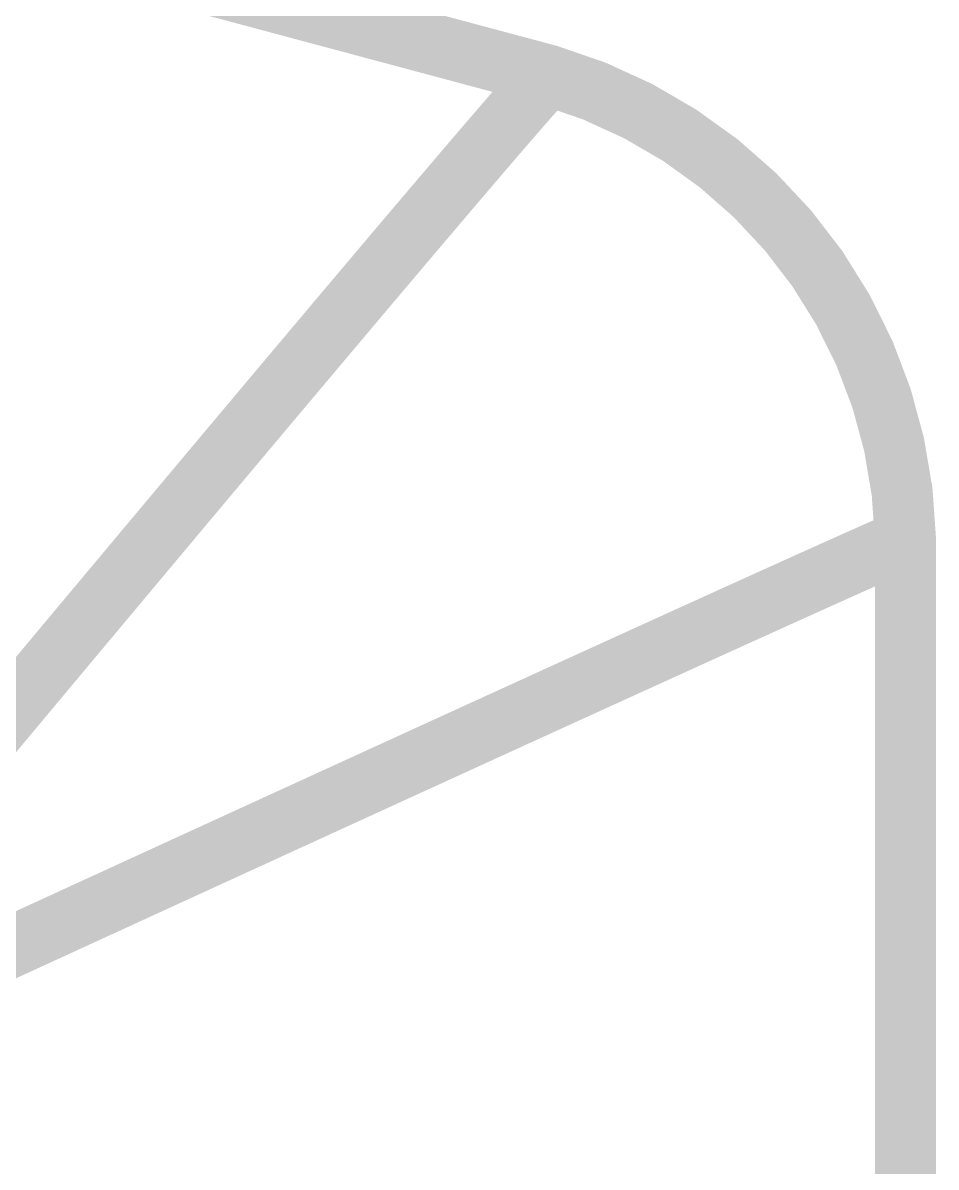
# Model space of a CAD drawing. Header units: inches. Extents: x 0 to 35.2, y -0.7 to 15.9.
# Drawn here: x 27.99156 to 27.99903, y 3.43342 to 3.44278 of the extents above; entities that cross this region are included whole.
import ezdxf

# ---------------------------------------------------------------- set-up
doc = ezdxf.new("R2010")
doc.units = ezdxf.units.IN
doc.header["$MEASUREMENT"] = 0
doc.layers.add('Dimensions', color=6, linetype='Continuous')

msp = doc.modelspace()

# ---------------------------------------------------------------- linework, layer by layer
at = {"layer": 'Dimensions'}
for points in [[(27.8324031, 3.4861526, 0.0005, 0.0005, 0), (27.9958583, 3.4423549, 0.0005, 0.0005, 0)], [(27.9958208, 3.4423196, 0.0005, 0.0005, 0), (27.9958313, 3.4423306, 0.0005, 0.0005, 0)], [(27.9958313, 3.4423306, 0.0005, 0.0005, 0), (27.9958402, 3.4423396, 0.0005, 0.0005, 0)], [(27.9958402, 3.4423396, 0.0005, 0.0005, 0), (27.9958473, 3.4423465, 0.0005, 0.0005, 0)], [(27.9958473, 3.4423465, 0.0005, 0.0005, 0), (27.9958526, 3.4423514, 0.0005, 0.0005, 0)], [(27.9958526, 3.4423514, 0.0005, 0.0005, 0), (27.9958563, 3.4423542, 0.0005, 0.0005, 0)], [(27.9958563, 3.4423542, 0.0005, 0.0005, 0), (27.9958583, 3.4423549, 0.0005, 0.0005, 0)], [(27.9958582, 3.442355, 0.0005, 0.0005, -0.327253), (27.9987762, 3.4385521, 0.0005, 0.0005, 0)], [(27.9958584, 3.4423549, 0.0005, 0.0005, -0.327249), (27.9987764, 3.4385521, 0.0005, 0.0005, 0)], [(27.9957221, 3.4422104, 0.0005, 0.0005, 0), (27.9957428, 3.4422337, 0.0005, 0.0005, 0)], [(27.9957428, 3.4422337, 0.0005, 0.0005, 0), (27.9957618, 3.4422549, 0.0005, 0.0005, 0)], [(27.9957618, 3.4422549, 0.0005, 0.0005, 0), (27.9957791, 3.4422742, 0.0005, 0.0005, 0)], [(27.9957791, 3.4422742, 0.0005, 0.0005, 0), (27.9957947, 3.4422914, 0.0005, 0.0005, 0)], [(27.9957947, 3.4422914, 0.0005, 0.0005, 0), (27.9958086, 3.4423065, 0.0005, 0.0005, 0)], [(27.9958086, 3.4423065, 0.0005, 0.0005, 0), (27.9958208, 3.4423196, 0.0005, 0.0005, 0)], [(27.99565, 3.4421284, 0.0005, 0.0005, 0), (27.9956757, 3.4421577, 0.0005, 0.0005, 0)], [(27.9956757, 3.4421577, 0.0005, 0.0005, 0), (27.9956997, 3.4421851, 0.0005, 0.0005, 0)], [(27.9956997, 3.4421851, 0.0005, 0.0005, 0), (27.9957221, 3.4422104, 0.0005, 0.0005, 0)], [(27.9955629, 3.4420283, 0.0005, 0.0005, 0), (27.9955936, 3.4420636, 0.0005, 0.0005, 0)], [(27.9955936, 3.4420636, 0.0005, 0.0005, 0), (27.9956226, 3.442097, 0.0005, 0.0005, 0)], [(27.9956226, 3.442097, 0.0005, 0.0005, 0), (27.99565, 3.4421284, 0.0005, 0.0005, 0)], [(27.9954611, 3.4419104, 0.0005, 0.0005, 0), (27.9954967, 3.4419517, 0.0005, 0.0005, 0)], [(27.9954967, 3.4419517, 0.0005, 0.0005, 0), (27.9955306, 3.441991, 0.0005, 0.0005, 0)], [(27.9955306, 3.441991, 0.0005, 0.0005, 0), (27.9955629, 3.4420283, 0.0005, 0.0005, 0)], [(27.9953851, 3.441822, 0.0005, 0.0005, 0), (27.9954239, 3.4418672, 0.0005, 0.0005, 0)], [(27.9954239, 3.4418672, 0.0005, 0.0005, 0), (27.9954611, 3.4419104, 0.0005, 0.0005, 0)], [(27.9953028, 3.4417259, 0.0005, 0.0005, 0), (27.9953447, 3.4417749, 0.0005, 0.0005, 0)], [(27.9953447, 3.4417749, 0.0005, 0.0005, 0), (27.9953851, 3.441822, 0.0005, 0.0005, 0)], [(27.9952141, 3.4416222, 0.0005, 0.0005, 0), (27.9952592, 3.441675, 0.0005, 0.0005, 0)], [(27.9952592, 3.441675, 0.0005, 0.0005, 0), (27.9953028, 3.4417259, 0.0005, 0.0005, 0)], [(27.9951674, 3.4415675, 0.0005, 0.0005, 0), (27.9952141, 3.4416222, 0.0005, 0.0005, 0)], [(27.9950695, 3.4414525, 0.0005, 0.0005, 0), (27.9951192, 3.4415109, 0.0005, 0.0005, 0)], [(27.9951192, 3.4415109, 0.0005, 0.0005, 0), (27.9951674, 3.4415675, 0.0005, 0.0005, 0)], [(27.9949655, 3.4413302, 0.0005, 0.0005, 0), (27.9950182, 3.4413923, 0.0005, 0.0005, 0)], [(27.9950182, 3.4413923, 0.0005, 0.0005, 0), (27.9950695, 3.4414525, 0.0005, 0.0005, 0)], [(27.9949112, 3.4412663, 0.0005, 0.0005, 0), (27.9949655, 3.4413302, 0.0005, 0.0005, 0)], [(27.9947983, 3.4411332, 0.0005, 0.0005, 0), (27.9948555, 3.4412006, 0.0005, 0.0005, 0)], [(27.9948555, 3.4412006, 0.0005, 0.0005, 0), (27.9949112, 3.4412663, 0.0005, 0.0005, 0)], [(27.9947396, 3.4410639, 0.0005, 0.0005, 0), (27.9947983, 3.4411332, 0.0005, 0.0005, 0)], [(27.9946795, 3.440993, 0.0005, 0.0005, 0), (27.9947396, 3.4410639, 0.0005, 0.0005, 0)], [(27.9945551, 3.4408459, 0.0005, 0.0005, 0), (27.994618, 3.4409203, 0.0005, 0.0005, 0)], [(27.994618, 3.4409203, 0.0005, 0.0005, 0), (27.9946795, 3.440993, 0.0005, 0.0005, 0)], [(27.9944908, 3.4407698, 0.0005, 0.0005, 0), (27.9945551, 3.4408459, 0.0005, 0.0005, 0)], [(27.9944251, 3.4406921, 0.0005, 0.0005, 0), (27.9944908, 3.4407698, 0.0005, 0.0005, 0)], [(27.9943581, 3.4406127, 0.0005, 0.0005, 0), (27.9944251, 3.4406921, 0.0005, 0.0005, 0)], [(27.9942897, 3.4405317, 0.0005, 0.0005, 0), (27.9943581, 3.4406127, 0.0005, 0.0005, 0)], [(27.994149, 3.4403648, 0.0005, 0.0005, 0), (27.99422, 3.440449, 0.0005, 0.0005, 0)], [(27.99422, 3.440449, 0.0005, 0.0005, 0), (27.9942897, 3.4405317, 0.0005, 0.0005, 0)], [(27.9940767, 3.440279, 0.0005, 0.0005, 0), (27.994149, 3.4403648, 0.0005, 0.0005, 0)], [(27.9940031, 3.4401916, 0.0005, 0.0005, 0), (27.9940767, 3.440279, 0.0005, 0.0005, 0)], [(27.9939283, 3.4401027, 0.0005, 0.0005, 0), (27.9940031, 3.4401916, 0.0005, 0.0005, 0)], [(27.9938522, 3.4400124, 0.0005, 0.0005, 0), (27.9939283, 3.4401027, 0.0005, 0.0005, 0)], [(27.9937749, 3.4399205, 0.0005, 0.0005, 0), (27.9938522, 3.4400124, 0.0005, 0.0005, 0)], [(27.9936964, 3.4398272, 0.0005, 0.0005, 0), (27.9937749, 3.4399205, 0.0005, 0.0005, 0)], [(27.9936168, 3.4397324, 0.0005, 0.0005, 0), (27.9936964, 3.4398272, 0.0005, 0.0005, 0)], [(27.9935359, 3.4396362, 0.0005, 0.0005, 0), (27.9936168, 3.4397324, 0.0005, 0.0005, 0)], [(27.993454, 3.4395387, 0.0005, 0.0005, 0), (27.9935359, 3.4396362, 0.0005, 0.0005, 0)], [(27.9933709, 3.4394397, 0.0005, 0.0005, 0), (27.993454, 3.4395387, 0.0005, 0.0005, 0)], [(27.9932867, 3.4393395, 0.0005, 0.0005, 0), (27.9933709, 3.4394397, 0.0005, 0.0005, 0)], [(27.9932015, 3.4392379, 0.0005, 0.0005, 0), (27.9932867, 3.4393395, 0.0005, 0.0005, 0)], [(27.9931152, 3.439135, 0.0005, 0.0005, 0), (27.9932015, 3.4392379, 0.0005, 0.0005, 0)], [(27.9930278, 3.4390309, 0.0005, 0.0005, 0), (27.9931152, 3.439135, 0.0005, 0.0005, 0)], [(27.9929395, 3.4389255, 0.0005, 0.0005, 0), (27.9930278, 3.4390309, 0.0005, 0.0005, 0)], [(27.9928501, 3.4388189, 0.0005, 0.0005, 0), (27.9929395, 3.4389255, 0.0005, 0.0005, 0)], [(27.9927598, 3.4387111, 0.0005, 0.0005, 0), (27.9928501, 3.4388189, 0.0005, 0.0005, 0)], [(27.9926685, 3.4386021, 0.0005, 0.0005, 0), (27.9927598, 3.4387111, 0.0005, 0.0005, 0)], [(27.9925763, 3.4384921, 0.0005, 0.0005, 0), (27.9926685, 3.4386021, 0.0005, 0.0005, 0)], [(27.9924833, 3.4383809, 0.0005, 0.0005, 0), (27.9925763, 3.4384921, 0.0005, 0.0005, 0)], [(27.9985894, 3.4384735, 0.0005, 0.0005, 0), (27.9986183, 3.4384861, 0.0005, 0.0005, 0)], [(27.9986183, 3.4384861, 0.0005, 0.0005, 0), (27.9986447, 3.4384977, 0.0005, 0.0005, 0)], [(27.9986447, 3.4384977, 0.0005, 0.0005, 0), (27.9986688, 3.4385082, 0.0005, 0.0005, 0)], [(27.9986688, 3.4385082, 0.0005, 0.0005, 0), (27.9986904, 3.4385175, 0.0005, 0.0005, 0)], [(27.9986904, 3.4385175, 0.0005, 0.0005, 0), (27.9987096, 3.4385257, 0.0005, 0.0005, 0)], [(27.9987096, 3.4385257, 0.0005, 0.0005, 0), (27.9987264, 3.4385328, 0.0005, 0.0005, 0)], [(27.9987264, 3.4385328, 0.0005, 0.0005, 0), (27.9987408, 3.4385388, 0.0005, 0.0005, 0)], [(27.9987408, 3.4385388, 0.0005, 0.0005, 0), (27.9987527, 3.4385437, 0.0005, 0.0005, 0)], [(27.9987527, 3.4385437, 0.0005, 0.0005, 0), (27.9987623, 3.4385475, 0.0005, 0.0005, 0)], [(27.9987623, 3.4385475, 0.0005, 0.0005, 0), (27.9987694, 3.4385501, 0.0005, 0.0005, 0)], [(27.9987694, 3.4385501, 0.0005, 0.0005, 0), (27.998774, 3.4385516, 0.0005, 0.0005, 0)], [(27.998774, 3.4385516, 0.0005, 0.0005, 0), (27.9987762, 3.438552, 0.0005, 0.0005, 0)], [(27.9987762, 3.438552, 0.0005, 0.0005, 0), (27.9987764, 3.438552, 0.0005, 0.0005, 0)], [(27.9987764, 2.4712727, 0.0005, 0.0005, 0), (27.9987764, 3.438552, 0.0005, 0.0005, 0)], [(27.9983665, 3.4383745, 0.0005, 0.0005, 0), (27.9984096, 3.4383937, 0.0005, 0.0005, 0)], [(27.9984096, 3.4383937, 0.0005, 0.0005, 0), (27.9984503, 3.4384118, 0.0005, 0.0005, 0)], [(27.9984503, 3.4384118, 0.0005, 0.0005, 0), (27.9984886, 3.4384289, 0.0005, 0.0005, 0)], [(27.9984886, 3.4384289, 0.0005, 0.0005, 0), (27.9985246, 3.4384448, 0.0005, 0.0005, 0)], [(27.9985246, 3.4384448, 0.0005, 0.0005, 0), (27.9985582, 3.4384597, 0.0005, 0.0005, 0)], [(27.9985582, 3.4384597, 0.0005, 0.0005, 0), (27.9985894, 3.4384735, 0.0005, 0.0005, 0)], [(27.9923893, 3.4382686, 0.0005, 0.0005, 0), (27.9924833, 3.4383809, 0.0005, 0.0005, 0)], [(27.9981711, 3.4382869, 0.0005, 0.0005, 0), (27.9982234, 3.4383104, 0.0005, 0.0005, 0)], [(27.9982234, 3.4383104, 0.0005, 0.0005, 0), (27.9982734, 3.4383328, 0.0005, 0.0005, 0)], [(27.9982734, 3.4383328, 0.0005, 0.0005, 0), (27.9983211, 3.4383542, 0.0005, 0.0005, 0)], [(27.9983211, 3.4383542, 0.0005, 0.0005, 0), (27.9983665, 3.4383745, 0.0005, 0.0005, 0)], [(27.9922945, 3.4381553, 0.0005, 0.0005, 0), (27.9923893, 3.4382686, 0.0005, 0.0005, 0)], [(27.9979391, 3.4381824, 0.0005, 0.0005, 0), (27.9980005, 3.4382101, 0.0005, 0.0005, 0)], [(27.9980005, 3.4382101, 0.0005, 0.0005, 0), (27.9980596, 3.4382367, 0.0005, 0.0005, 0)], [(27.9980596, 3.4382367, 0.0005, 0.0005, 0), (27.9981165, 3.4382623, 0.0005, 0.0005, 0)], [(27.9981165, 3.4382623, 0.0005, 0.0005, 0), (27.9981711, 3.4382869, 0.0005, 0.0005, 0)], [(27.9921988, 3.4380409, 0.0005, 0.0005, 0), (27.9922945, 3.4381553, 0.0005, 0.0005, 0)], [(27.9977417, 3.4380932, 0.0005, 0.0005, 0), (27.9978097, 3.4381239, 0.0005, 0.0005, 0)], [(27.9978097, 3.4381239, 0.0005, 0.0005, 0), (27.9978755, 3.4381537, 0.0005, 0.0005, 0)], [(27.9978755, 3.4381537, 0.0005, 0.0005, 0), (27.9979391, 3.4381824, 0.0005, 0.0005, 0)], [(27.9921023, 3.4379256, 0.0005, 0.0005, 0), (27.9921988, 3.4380409, 0.0005, 0.0005, 0)], [(27.9975247, 3.4379949, 0.0005, 0.0005, 0), (27.9975992, 3.4380286, 0.0005, 0.0005, 0)], [(27.9975992, 3.4380286, 0.0005, 0.0005, 0), (27.9976715, 3.4380614, 0.0005, 0.0005, 0)], [(27.9976715, 3.4380614, 0.0005, 0.0005, 0), (27.9977417, 3.4380932, 0.0005, 0.0005, 0)], [(27.9920051, 3.4378093, 0.0005, 0.0005, 0), (27.9921023, 3.4379256, 0.0005, 0.0005, 0)], [(27.9972885, 3.4378878, 0.0005, 0.0005, 0), (27.9973693, 3.4379244, 0.0005, 0.0005, 0)], [(27.9973693, 3.4379244, 0.0005, 0.0005, 0), (27.997448, 3.4379602, 0.0005, 0.0005, 0)], [(27.997448, 3.4379602, 0.0005, 0.0005, 0), (27.9975247, 3.4379949, 0.0005, 0.0005, 0)], [(27.9971207, 3.4378116, 0.0005, 0.0005, 0), (27.9972056, 3.4378501, 0.0005, 0.0005, 0)], [(27.9972056, 3.4378501, 0.0005, 0.0005, 0), (27.9972885, 3.4378878, 0.0005, 0.0005, 0)], [(27.9919071, 3.4376921, 0.0005, 0.0005, 0), (27.9920051, 3.4378093, 0.0005, 0.0005, 0)], [(27.9969448, 3.4377316, 0.0005, 0.0005, 0), (27.9970337, 3.437772, 0.0005, 0.0005, 0)], [(27.9970337, 3.437772, 0.0005, 0.0005, 0), (27.9971207, 3.4378116, 0.0005, 0.0005, 0)], [(27.9918084, 3.4375739, 0.0005, 0.0005, 0), (27.9919071, 3.4376921, 0.0005, 0.0005, 0)], [(27.9966661, 3.4376048, 0.0005, 0.0005, 0), (27.9967609, 3.437648, 0.0005, 0.0005, 0)], [(27.9967609, 3.437648, 0.0005, 0.0005, 0), (27.9968538, 3.4376902, 0.0005, 0.0005, 0)], [(27.9968538, 3.4376902, 0.0005, 0.0005, 0), (27.9969448, 3.4377316, 0.0005, 0.0005, 0)], [(27.9917089, 3.4374549, 0.0005, 0.0005, 0), (27.9918084, 3.4375739, 0.0005, 0.0005, 0)], [(27.9964707, 3.4375158, 0.0005, 0.0005, 0), (27.9965693, 3.4375607, 0.0005, 0.0005, 0)], [(27.9965693, 3.4375607, 0.0005, 0.0005, 0), (27.9966661, 3.4376048, 0.0005, 0.0005, 0)], [(27.9916088, 3.437335, 0.0005, 0.0005, 0), (27.9917089, 3.4374549, 0.0005, 0.0005, 0)], [(27.9962678, 3.4374233, 0.0005, 0.0005, 0), (27.9963702, 3.43747, 0.0005, 0.0005, 0)], [(27.9963702, 3.43747, 0.0005, 0.0005, 0), (27.9964707, 3.4375158, 0.0005, 0.0005, 0)], [(27.9960577, 3.4373275, 0.0005, 0.0005, 0), (27.9961637, 3.4373758, 0.0005, 0.0005, 0)], [(27.9961637, 3.4373758, 0.0005, 0.0005, 0), (27.9962678, 3.4374233, 0.0005, 0.0005, 0)], [(27.991508, 3.4372143, 0.0005, 0.0005, 0), (27.9916088, 3.437335, 0.0005, 0.0005, 0)], [(27.9958405, 3.4372284, 0.0005, 0.0005, 0), (27.99595, 3.4372784, 0.0005, 0.0005, 0)], [(27.99595, 3.4372784, 0.0005, 0.0005, 0), (27.9960577, 3.4373275, 0.0005, 0.0005, 0)], [(27.9914065, 3.4370928, 0.0005, 0.0005, 0), (27.991508, 3.4372143, 0.0005, 0.0005, 0)], [(27.9956166, 3.4371262, 0.0005, 0.0005, 0), (27.9957294, 3.4371777, 0.0005, 0.0005, 0)], [(27.9957294, 3.4371777, 0.0005, 0.0005, 0), (27.9958405, 3.4372284, 0.0005, 0.0005, 0)], [(27.9913045, 3.4369706, 0.0005, 0.0005, 0), (27.9914065, 3.4370928, 0.0005, 0.0005, 0)], [(27.9955021, 3.4370739, 0.0005, 0.0005, 0), (27.9956166, 3.4371262, 0.0005, 0.0005, 0)], [(27.9952682, 3.436967, 0.0005, 0.0005, 0), (27.9953859, 3.4370208, 0.0005, 0.0005, 0)], [(27.9953859, 3.4370208, 0.0005, 0.0005, 0), (27.9955021, 3.4370739, 0.0005, 0.0005, 0)], [(27.9950281, 3.4368573, 0.0005, 0.0005, 0), (27.9951489, 3.4369125, 0.0005, 0.0005, 0)], [(27.9951489, 3.4369125, 0.0005, 0.0005, 0), (27.9952682, 3.436967, 0.0005, 0.0005, 0)], [(27.994782, 3.4367447, 0.0005, 0.0005, 0), (27.9949058, 3.4368013, 0.0005, 0.0005, 0)], [(27.9949058, 3.4368013, 0.0005, 0.0005, 0), (27.9950281, 3.4368573, 0.0005, 0.0005, 0)], [(27.9946567, 3.4366874, 0.0005, 0.0005, 0), (27.994782, 3.4367447, 0.0005, 0.0005, 0)], [(27.994402, 3.4365709, 0.0005, 0.0005, 0), (27.9945301, 3.4366295, 0.0005, 0.0005, 0)], [(27.9945301, 3.4366295, 0.0005, 0.0005, 0), (27.9946567, 3.4366874, 0.0005, 0.0005, 0)], [(27.9942726, 3.4365116, 0.0005, 0.0005, 0), (27.994402, 3.4365709, 0.0005, 0.0005, 0)], [(27.9940099, 3.4363913, 0.0005, 0.0005, 0), (27.9941419, 3.4364518, 0.0005, 0.0005, 0)], [(27.9941419, 3.4364518, 0.0005, 0.0005, 0), (27.9942726, 3.4365116, 0.0005, 0.0005, 0)], [(27.9937421, 3.4362687, 0.0005, 0.0005, 0), (27.9938766, 3.4363303, 0.0005, 0.0005, 0)], [(27.9938766, 3.4363303, 0.0005, 0.0005, 0), (27.9940099, 3.4363913, 0.0005, 0.0005, 0)], [(27.9936064, 3.4362065, 0.0005, 0.0005, 0), (27.9937421, 3.4362687, 0.0005, 0.0005, 0)], [(27.9933316, 3.4360806, 0.0005, 0.0005, 0), (27.9934696, 3.4361438, 0.0005, 0.0005, 0)], [(27.9934696, 3.4361438, 0.0005, 0.0005, 0), (27.9936064, 3.4362065, 0.0005, 0.0005, 0)], [(27.9931925, 3.4360168, 0.0005, 0.0005, 0), (27.9933316, 3.4360806, 0.0005, 0.0005, 0)], [(27.9930524, 3.4359526, 0.0005, 0.0005, 0), (27.9931925, 3.4360168, 0.0005, 0.0005, 0)], [(27.9927692, 3.4358227, 0.0005, 0.0005, 0), (27.9929113, 3.4358879, 0.0005, 0.0005, 0)], [(27.9929113, 3.4358879, 0.0005, 0.0005, 0), (27.9930524, 3.4359526, 0.0005, 0.0005, 0)], [(27.9926261, 3.4357571, 0.0005, 0.0005, 0), (27.9927692, 3.4358227, 0.0005, 0.0005, 0)], [(27.9923373, 3.4356245, 0.0005, 0.0005, 0), (27.9924822, 3.435691, 0.0005, 0.0005, 0)], [(27.9924822, 3.435691, 0.0005, 0.0005, 0), (27.9926261, 3.4357571, 0.0005, 0.0005, 0)], [(27.9921916, 3.4355577, 0.0005, 0.0005, 0), (27.9923373, 3.4356245, 0.0005, 0.0005, 0)], [(27.9918979, 3.4354228, 0.0005, 0.0005, 0), (27.9920451, 3.4354904, 0.0005, 0.0005, 0)], [(27.9920451, 3.4354904, 0.0005, 0.0005, 0), (27.9921916, 3.4355577, 0.0005, 0.0005, 0)], [(27.9917499, 3.4353549, 0.0005, 0.0005, 0), (27.9918979, 3.4354228, 0.0005, 0.0005, 0)], [(27.9916012, 3.4352866, 0.0005, 0.0005, 0), (27.9917499, 3.4353549, 0.0005, 0.0005, 0)], [(27.9913018, 3.4351491, 0.0005, 0.0005, 0), (27.9914518, 3.435218, 0.0005, 0.0005, 0)], [(27.9914518, 3.435218, 0.0005, 0.0005, 0), (27.9916012, 3.4352866, 0.0005, 0.0005, 0)]]:
    msp.add_lwpolyline(points, format="xyseb", dxfattribs=at)
for points in [[(27.9957063, 3.4423306, 0.00025, 0.00025, 1), (27.9959563, 3.4423306, 0.00025, 0.00025, 1)], [(27.9957063, 3.4423306, 0.00025, 0.00025, 1), (27.9959563, 3.4423306, 0.00025, 0.00025, 1)], [(27.9957152, 3.4423396, 0.00025, 0.00025, 1), (27.9959652, 3.4423396, 0.00025, 0.00025, 1)], [(27.9957152, 3.4423396, 0.00025, 0.00025, 1), (27.9959652, 3.4423396, 0.00025, 0.00025, 1)], [(27.9957223, 3.4423465, 0.00025, 0.00025, 1), (27.9959723, 3.4423465, 0.00025, 0.00025, 1)], [(27.9957223, 3.4423465, 0.00025, 0.00025, 1), (27.9959723, 3.4423465, 0.00025, 0.00025, 1)], [(27.9957276, 3.4423514, 0.00025, 0.00025, 1), (27.9959776, 3.4423514, 0.00025, 0.00025, 1)], [(27.9957276, 3.4423514, 0.00025, 0.00025, 1), (27.9959776, 3.4423514, 0.00025, 0.00025, 1)], [(27.9957313, 3.4423542, 0.00025, 0.00025, 1), (27.9959813, 3.4423542, 0.00025, 0.00025, 1)], [(27.9957313, 3.4423542, 0.00025, 0.00025, 1), (27.9959813, 3.4423542, 0.00025, 0.00025, 1)], [(27.9957332, 3.442355, 0.00025, 0.00025, 1), (27.9959832, 3.442355, 0.00025, 0.00025, 1)], [(27.9957333, 3.4423549, 0.00025, 0.00025, 1), (27.9959833, 3.4423549, 0.00025, 0.00025, 1)], [(27.9957333, 3.4423549, 0.00025, 0.00025, 1), (27.9959833, 3.4423549, 0.00025, 0.00025, 1)], [(27.9957334, 3.4423549, 0.00025, 0.00025, 1), (27.9959834, 3.4423549, 0.00025, 0.00025, 1)], [(27.9956178, 3.4422337, 0.00025, 0.00025, 1), (27.9958678, 3.4422337, 0.00025, 0.00025, 1)], [(27.9956178, 3.4422337, 0.00025, 0.00025, 1), (27.9958678, 3.4422337, 0.00025, 0.00025, 1)], [(27.9956368, 3.4422549, 0.00025, 0.00025, 1), (27.9958868, 3.4422549, 0.00025, 0.00025, 1)], [(27.9956368, 3.4422549, 0.00025, 0.00025, 1), (27.9958868, 3.4422549, 0.00025, 0.00025, 1)], [(27.9956541, 3.4422742, 0.00025, 0.00025, 1), (27.9959041, 3.4422742, 0.00025, 0.00025, 1)], [(27.9956541, 3.4422742, 0.00025, 0.00025, 1), (27.9959041, 3.4422742, 0.00025, 0.00025, 1)], [(27.9956697, 3.4422914, 0.00025, 0.00025, 1), (27.9959197, 3.4422914, 0.00025, 0.00025, 1)], [(27.9956697, 3.4422914, 0.00025, 0.00025, 1), (27.9959197, 3.4422914, 0.00025, 0.00025, 1)], [(27.9956836, 3.4423065, 0.00025, 0.00025, 1), (27.9959336, 3.4423065, 0.00025, 0.00025, 1)], [(27.9956836, 3.4423065, 0.00025, 0.00025, 1), (27.9959336, 3.4423065, 0.00025, 0.00025, 1)], [(27.9956958, 3.4423196, 0.00025, 0.00025, 1), (27.9959458, 3.4423196, 0.00025, 0.00025, 1)], [(27.9956958, 3.4423196, 0.00025, 0.00025, 1), (27.9959458, 3.4423196, 0.00025, 0.00025, 1)], [(27.9955507, 3.4421577, 0.00025, 0.00025, 1), (27.9958007, 3.4421577, 0.00025, 0.00025, 1)], [(27.9955507, 3.4421577, 0.00025, 0.00025, 1), (27.9958007, 3.4421577, 0.00025, 0.00025, 1)], [(27.9955747, 3.4421851, 0.00025, 0.00025, 1), (27.9958247, 3.4421851, 0.00025, 0.00025, 1)], [(27.9955747, 3.4421851, 0.00025, 0.00025, 1), (27.9958247, 3.4421851, 0.00025, 0.00025, 1)], [(27.9955971, 3.4422104, 0.00025, 0.00025, 1), (27.9958471, 3.4422104, 0.00025, 0.00025, 1)], [(27.9955971, 3.4422104, 0.00025, 0.00025, 1), (27.9958471, 3.4422104, 0.00025, 0.00025, 1)], [(27.9954686, 3.4420636, 0.00025, 0.00025, 1), (27.9957186, 3.4420636, 0.00025, 0.00025, 1)], [(27.9954686, 3.4420636, 0.00025, 0.00025, 1), (27.9957186, 3.4420636, 0.00025, 0.00025, 1)], [(27.9954976, 3.442097, 0.00025, 0.00025, 1), (27.9957476, 3.442097, 0.00025, 0.00025, 1)], [(27.9954976, 3.442097, 0.00025, 0.00025, 1), (27.9957476, 3.442097, 0.00025, 0.00025, 1)], [(27.995525, 3.4421284, 0.00025, 0.00025, 1), (27.995775, 3.4421284, 0.00025, 0.00025, 1)], [(27.995525, 3.4421284, 0.00025, 0.00025, 1), (27.995775, 3.4421284, 0.00025, 0.00025, 1)], [(27.9953717, 3.4419517, 0.00025, 0.00025, 1), (27.9956217, 3.4419517, 0.00025, 0.00025, 1)], [(27.9953717, 3.4419517, 0.00025, 0.00025, 1), (27.9956217, 3.4419517, 0.00025, 0.00025, 1)], [(27.9954056, 3.441991, 0.00025, 0.00025, 1), (27.9956556, 3.441991, 0.00025, 0.00025, 1)], [(27.9954056, 3.441991, 0.00025, 0.00025, 1), (27.9956556, 3.441991, 0.00025, 0.00025, 1)], [(27.9954379, 3.4420283, 0.00025, 0.00025, 1), (27.9956879, 3.4420283, 0.00025, 0.00025, 1)], [(27.9954379, 3.4420283, 0.00025, 0.00025, 1), (27.9956879, 3.4420283, 0.00025, 0.00025, 1)], [(27.9952989, 3.4418672, 0.00025, 0.00025, 1), (27.9955489, 3.4418672, 0.00025, 0.00025, 1)], [(27.9952989, 3.4418672, 0.00025, 0.00025, 1), (27.9955489, 3.4418672, 0.00025, 0.00025, 1)], [(27.9953361, 3.4419104, 0.00025, 0.00025, 1), (27.9955861, 3.4419104, 0.00025, 0.00025, 1)], [(27.9953361, 3.4419104, 0.00025, 0.00025, 1), (27.9955861, 3.4419104, 0.00025, 0.00025, 1)], [(27.9952197, 3.4417749, 0.00025, 0.00025, 1), (27.9954697, 3.4417749, 0.00025, 0.00025, 1)], [(27.9952197, 3.4417749, 0.00025, 0.00025, 1), (27.9954697, 3.4417749, 0.00025, 0.00025, 1)], [(27.9952601, 3.441822, 0.00025, 0.00025, 1), (27.9955101, 3.441822, 0.00025, 0.00025, 1)], [(27.9952601, 3.441822, 0.00025, 0.00025, 1), (27.9955101, 3.441822, 0.00025, 0.00025, 1)], [(27.9951342, 3.441675, 0.00025, 0.00025, 1), (27.9953842, 3.441675, 0.00025, 0.00025, 1)], [(27.9951342, 3.441675, 0.00025, 0.00025, 1), (27.9953842, 3.441675, 0.00025, 0.00025, 1)], [(27.9951778, 3.4417259, 0.00025, 0.00025, 1), (27.9954278, 3.4417259, 0.00025, 0.00025, 1)], [(27.9951778, 3.4417259, 0.00025, 0.00025, 1), (27.9954278, 3.4417259, 0.00025, 0.00025, 1)], [(27.9950891, 3.4416222, 0.00025, 0.00025, 1), (27.9953391, 3.4416222, 0.00025, 0.00025, 1)], [(27.9950891, 3.4416222, 0.00025, 0.00025, 1), (27.9953391, 3.4416222, 0.00025, 0.00025, 1)], [(27.9949942, 3.4415109, 0.00025, 0.00025, 1), (27.9952442, 3.4415109, 0.00025, 0.00025, 1)], [(27.9949942, 3.4415109, 0.00025, 0.00025, 1), (27.9952442, 3.4415109, 0.00025, 0.00025, 1)], [(27.9950424, 3.4415675, 0.00025, 0.00025, 1), (27.9952924, 3.4415675, 0.00025, 0.00025, 1)], [(27.9950424, 3.4415675, 0.00025, 0.00025, 1), (27.9952924, 3.4415675, 0.00025, 0.00025, 1)], [(27.9948932, 3.4413923, 0.00025, 0.00025, 1), (27.9951432, 3.4413923, 0.00025, 0.00025, 1)], [(27.9948932, 3.4413923, 0.00025, 0.00025, 1), (27.9951432, 3.4413923, 0.00025, 0.00025, 1)], [(27.9949445, 3.4414525, 0.00025, 0.00025, 1), (27.9951945, 3.4414525, 0.00025, 0.00025, 1)], [(27.9949445, 3.4414525, 0.00025, 0.00025, 1), (27.9951945, 3.4414525, 0.00025, 0.00025, 1)], [(27.9948405, 3.4413302, 0.00025, 0.00025, 1), (27.9950905, 3.4413302, 0.00025, 0.00025, 1)], [(27.9948405, 3.4413302, 0.00025, 0.00025, 1), (27.9950905, 3.4413302, 0.00025, 0.00025, 1)], [(27.9947305, 3.4412006, 0.00025, 0.00025, 1), (27.9949805, 3.4412006, 0.00025, 0.00025, 1)], [(27.9947305, 3.4412006, 0.00025, 0.00025, 1), (27.9949805, 3.4412006, 0.00025, 0.00025, 1)], [(27.9947862, 3.4412663, 0.00025, 0.00025, 1), (27.9950362, 3.4412663, 0.00025, 0.00025, 1)], [(27.9947862, 3.4412663, 0.00025, 0.00025, 1), (27.9950362, 3.4412663, 0.00025, 0.00025, 1)], [(27.9946733, 3.4411332, 0.00025, 0.00025, 1), (27.9949233, 3.4411332, 0.00025, 0.00025, 1)], [(27.9946733, 3.4411332, 0.00025, 0.00025, 1), (27.9949233, 3.4411332, 0.00025, 0.00025, 1)], [(27.9946146, 3.4410639, 0.00025, 0.00025, 1), (27.9948646, 3.4410639, 0.00025, 0.00025, 1)], [(27.9946146, 3.4410639, 0.00025, 0.00025, 1), (27.9948646, 3.4410639, 0.00025, 0.00025, 1)], [(27.994493, 3.4409203, 0.00025, 0.00025, 1), (27.994743, 3.4409203, 0.00025, 0.00025, 1)], [(27.994493, 3.4409203, 0.00025, 0.00025, 1), (27.994743, 3.4409203, 0.00025, 0.00025, 1)], [(27.9945545, 3.440993, 0.00025, 0.00025, 1), (27.9948045, 3.440993, 0.00025, 0.00025, 1)], [(27.9945545, 3.440993, 0.00025, 0.00025, 1), (27.9948045, 3.440993, 0.00025, 0.00025, 1)], [(27.9944301, 3.4408459, 0.00025, 0.00025, 1), (27.9946801, 3.4408459, 0.00025, 0.00025, 1)], [(27.9944301, 3.4408459, 0.00025, 0.00025, 1), (27.9946801, 3.4408459, 0.00025, 0.00025, 1)], [(27.9943658, 3.4407698, 0.00025, 0.00025, 1), (27.9946158, 3.4407698, 0.00025, 0.00025, 1)], [(27.9943658, 3.4407698, 0.00025, 0.00025, 1), (27.9946158, 3.4407698, 0.00025, 0.00025, 1)], [(27.9943001, 3.4406921, 0.00025, 0.00025, 1), (27.9945501, 3.4406921, 0.00025, 0.00025, 1)], [(27.9943001, 3.4406921, 0.00025, 0.00025, 1), (27.9945501, 3.4406921, 0.00025, 0.00025, 1)], [(27.9942331, 3.4406127, 0.00025, 0.00025, 1), (27.9944831, 3.4406127, 0.00025, 0.00025, 1)], [(27.9942331, 3.4406127, 0.00025, 0.00025, 1), (27.9944831, 3.4406127, 0.00025, 0.00025, 1)], [(27.994095, 3.440449, 0.00025, 0.00025, 1), (27.994345, 3.440449, 0.00025, 0.00025, 1)], [(27.994095, 3.440449, 0.00025, 0.00025, 1), (27.994345, 3.440449, 0.00025, 0.00025, 1)], [(27.9941647, 3.4405317, 0.00025, 0.00025, 1), (27.9944147, 3.4405317, 0.00025, 0.00025, 1)], [(27.9941647, 3.4405317, 0.00025, 0.00025, 1), (27.9944147, 3.4405317, 0.00025, 0.00025, 1)], [(27.994024, 3.4403648, 0.00025, 0.00025, 1), (27.994274, 3.4403648, 0.00025, 0.00025, 1)], [(27.994024, 3.4403648, 0.00025, 0.00025, 1), (27.994274, 3.4403648, 0.00025, 0.00025, 1)], [(27.9939517, 3.440279, 0.00025, 0.00025, 1), (27.9942017, 3.440279, 0.00025, 0.00025, 1)], [(27.9939517, 3.440279, 0.00025, 0.00025, 1), (27.9942017, 3.440279, 0.00025, 0.00025, 1)], [(27.9938781, 3.4401916, 0.00025, 0.00025, 1), (27.9941281, 3.4401916, 0.00025, 0.00025, 1)], [(27.9938781, 3.4401916, 0.00025, 0.00025, 1), (27.9941281, 3.4401916, 0.00025, 0.00025, 1)], [(27.9938033, 3.4401027, 0.00025, 0.00025, 1), (27.9940533, 3.4401027, 0.00025, 0.00025, 1)], [(27.9938033, 3.4401027, 0.00025, 0.00025, 1), (27.9940533, 3.4401027, 0.00025, 0.00025, 1)], [(27.9937272, 3.4400124, 0.00025, 0.00025, 1), (27.9939772, 3.4400124, 0.00025, 0.00025, 1)], [(27.9937272, 3.4400124, 0.00025, 0.00025, 1), (27.9939772, 3.4400124, 0.00025, 0.00025, 1)], [(27.9936499, 3.4399205, 0.00025, 0.00025, 1), (27.9938999, 3.4399205, 0.00025, 0.00025, 1)], [(27.9936499, 3.4399205, 0.00025, 0.00025, 1), (27.9938999, 3.4399205, 0.00025, 0.00025, 1)], [(27.9935714, 3.4398272, 0.00025, 0.00025, 1), (27.9938214, 3.4398272, 0.00025, 0.00025, 1)], [(27.9935714, 3.4398272, 0.00025, 0.00025, 1), (27.9938214, 3.4398272, 0.00025, 0.00025, 1)], [(27.9934918, 3.4397324, 0.00025, 0.00025, 1), (27.9937418, 3.4397324, 0.00025, 0.00025, 1)], [(27.9934918, 3.4397324, 0.00025, 0.00025, 1), (27.9937418, 3.4397324, 0.00025, 0.00025, 1)], [(27.9934109, 3.4396362, 0.00025, 0.00025, 1), (27.9936609, 3.4396362, 0.00025, 0.00025, 1)], [(27.9934109, 3.4396362, 0.00025, 0.00025, 1), (27.9936609, 3.4396362, 0.00025, 0.00025, 1)], [(27.993329, 3.4395387, 0.00025, 0.00025, 1), (27.993579, 3.4395387, 0.00025, 0.00025, 1)], [(27.993329, 3.4395387, 0.00025, 0.00025, 1), (27.993579, 3.4395387, 0.00025, 0.00025, 1)], [(27.9932459, 3.4394397, 0.00025, 0.00025, 1), (27.9934959, 3.4394397, 0.00025, 0.00025, 1)], [(27.9932459, 3.4394397, 0.00025, 0.00025, 1), (27.9934959, 3.4394397, 0.00025, 0.00025, 1)], [(27.9931617, 3.4393395, 0.00025, 0.00025, 1), (27.9934117, 3.4393395, 0.00025, 0.00025, 1)], [(27.9931617, 3.4393395, 0.00025, 0.00025, 1), (27.9934117, 3.4393395, 0.00025, 0.00025, 1)], [(27.9930765, 3.4392379, 0.00025, 0.00025, 1), (27.9933265, 3.4392379, 0.00025, 0.00025, 1)], [(27.9930765, 3.4392379, 0.00025, 0.00025, 1), (27.9933265, 3.4392379, 0.00025, 0.00025, 1)], [(27.9929902, 3.439135, 0.00025, 0.00025, 1), (27.9932402, 3.439135, 0.00025, 0.00025, 1)], [(27.9929902, 3.439135, 0.00025, 0.00025, 1), (27.9932402, 3.439135, 0.00025, 0.00025, 1)], [(27.9929028, 3.4390309, 0.00025, 0.00025, 1), (27.9931528, 3.4390309, 0.00025, 0.00025, 1)], [(27.9929028, 3.4390309, 0.00025, 0.00025, 1), (27.9931528, 3.4390309, 0.00025, 0.00025, 1)], [(27.9928145, 3.4389255, 0.00025, 0.00025, 1), (27.9930645, 3.4389255, 0.00025, 0.00025, 1)], [(27.9928145, 3.4389255, 0.00025, 0.00025, 1), (27.9930645, 3.4389255, 0.00025, 0.00025, 1)], [(27.9927251, 3.4388189, 0.00025, 0.00025, 1), (27.9929751, 3.4388189, 0.00025, 0.00025, 1)], [(27.9927251, 3.4388189, 0.00025, 0.00025, 1), (27.9929751, 3.4388189, 0.00025, 0.00025, 1)], [(27.9926348, 3.4387111, 0.00025, 0.00025, 1), (27.9928848, 3.4387111, 0.00025, 0.00025, 1)], [(27.9926348, 3.4387111, 0.00025, 0.00025, 1), (27.9928848, 3.4387111, 0.00025, 0.00025, 1)], [(27.9925435, 3.4386021, 0.00025, 0.00025, 1), (27.9927935, 3.4386021, 0.00025, 0.00025, 1)], [(27.9925435, 3.4386021, 0.00025, 0.00025, 1), (27.9927935, 3.4386021, 0.00025, 0.00025, 1)], [(27.9924513, 3.4384921, 0.00025, 0.00025, 1), (27.9927013, 3.4384921, 0.00025, 0.00025, 1)], [(27.9924513, 3.4384921, 0.00025, 0.00025, 1), (27.9927013, 3.4384921, 0.00025, 0.00025, 1)], [(27.9984933, 3.4384861, 0.00025, 0.00025, 1), (27.9987433, 3.4384861, 0.00025, 0.00025, 1)], [(27.9984933, 3.4384861, 0.00025, 0.00025, 1), (27.9987433, 3.4384861, 0.00025, 0.00025, 1)], [(27.9985197, 3.4384977, 0.00025, 0.00025, 1), (27.9987697, 3.4384977, 0.00025, 0.00025, 1)], [(27.9985197, 3.4384977, 0.00025, 0.00025, 1), (27.9987697, 3.4384977, 0.00025, 0.00025, 1)], [(27.9985438, 3.4385082, 0.00025, 0.00025, 1), (27.9987938, 3.4385082, 0.00025, 0.00025, 1)], [(27.9985438, 3.4385082, 0.00025, 0.00025, 1), (27.9987938, 3.4385082, 0.00025, 0.00025, 1)], [(27.9985654, 3.4385175, 0.00025, 0.00025, 1), (27.9988154, 3.4385175, 0.00025, 0.00025, 1)], [(27.9985654, 3.4385175, 0.00025, 0.00025, 1), (27.9988154, 3.4385175, 0.00025, 0.00025, 1)], [(27.9985846, 3.4385257, 0.00025, 0.00025, 1), (27.9988346, 3.4385257, 0.00025, 0.00025, 1)], [(27.9985846, 3.4385257, 0.00025, 0.00025, 1), (27.9988346, 3.4385257, 0.00025, 0.00025, 1)], [(27.9986014, 3.4385328, 0.00025, 0.00025, 1), (27.9988514, 3.4385328, 0.00025, 0.00025, 1)], [(27.9986014, 3.4385328, 0.00025, 0.00025, 1), (27.9988514, 3.4385328, 0.00025, 0.00025, 1)], [(27.9986158, 3.4385388, 0.00025, 0.00025, 1), (27.9988658, 3.4385388, 0.00025, 0.00025, 1)], [(27.9986158, 3.4385388, 0.00025, 0.00025, 1), (27.9988658, 3.4385388, 0.00025, 0.00025, 1)], [(27.9986277, 3.4385437, 0.00025, 0.00025, 1), (27.9988777, 3.4385437, 0.00025, 0.00025, 1)], [(27.9986277, 3.4385437, 0.00025, 0.00025, 1), (27.9988777, 3.4385437, 0.00025, 0.00025, 1)], [(27.9986373, 3.4385475, 0.00025, 0.00025, 1), (27.9988873, 3.4385475, 0.00025, 0.00025, 1)], [(27.9986373, 3.4385475, 0.00025, 0.00025, 1), (27.9988873, 3.4385475, 0.00025, 0.00025, 1)], [(27.9986444, 3.4385501, 0.00025, 0.00025, 1), (27.9988944, 3.4385501, 0.00025, 0.00025, 1)], [(27.9986444, 3.4385501, 0.00025, 0.00025, 1), (27.9988944, 3.4385501, 0.00025, 0.00025, 1)], [(27.998649, 3.4385516, 0.00025, 0.00025, 1), (27.998899, 3.4385516, 0.00025, 0.00025, 1)], [(27.998649, 3.4385516, 0.00025, 0.00025, 1), (27.998899, 3.4385516, 0.00025, 0.00025, 1)], [(27.9986512, 3.4385521, 0.00025, 0.00025, 1), (27.9989012, 3.4385521, 0.00025, 0.00025, 1)], [(27.9986512, 3.438552, 0.00025, 0.00025, 1), (27.9989012, 3.438552, 0.00025, 0.00025, 1)], [(27.9986512, 3.438552, 0.00025, 0.00025, 1), (27.9989012, 3.438552, 0.00025, 0.00025, 1)], [(27.9986514, 3.4385521, 0.00025, 0.00025, 1), (27.9989014, 3.4385521, 0.00025, 0.00025, 1)], [(27.9986514, 3.438552, 0.00025, 0.00025, 1), (27.9989014, 3.438552, 0.00025, 0.00025, 1)], [(27.9986514, 3.438552, 0.00025, 0.00025, 1), (27.9989014, 3.438552, 0.00025, 0.00025, 1)], [(27.9982846, 3.4383937, 0.00025, 0.00025, 1), (27.9985346, 3.4383937, 0.00025, 0.00025, 1)], [(27.9982846, 3.4383937, 0.00025, 0.00025, 1), (27.9985346, 3.4383937, 0.00025, 0.00025, 1)], [(27.9983253, 3.4384118, 0.00025, 0.00025, 1), (27.9985753, 3.4384118, 0.00025, 0.00025, 1)], [(27.9983253, 3.4384118, 0.00025, 0.00025, 1), (27.9985753, 3.4384118, 0.00025, 0.00025, 1)], [(27.9983636, 3.4384289, 0.00025, 0.00025, 1), (27.9986136, 3.4384289, 0.00025, 0.00025, 1)], [(27.9983636, 3.4384289, 0.00025, 0.00025, 1), (27.9986136, 3.4384289, 0.00025, 0.00025, 1)], [(27.9983996, 3.4384448, 0.00025, 0.00025, 1), (27.9986496, 3.4384448, 0.00025, 0.00025, 1)], [(27.9983996, 3.4384448, 0.00025, 0.00025, 1), (27.9986496, 3.4384448, 0.00025, 0.00025, 1)], [(27.9984332, 3.4384597, 0.00025, 0.00025, 1), (27.9986832, 3.4384597, 0.00025, 0.00025, 1)], [(27.9984332, 3.4384597, 0.00025, 0.00025, 1), (27.9986832, 3.4384597, 0.00025, 0.00025, 1)], [(27.9984644, 3.4384735, 0.00025, 0.00025, 1), (27.9987144, 3.4384735, 0.00025, 0.00025, 1)], [(27.9984644, 3.4384735, 0.00025, 0.00025, 1), (27.9987144, 3.4384735, 0.00025, 0.00025, 1)], [(27.9923583, 3.4383809, 0.00025, 0.00025, 1), (27.9926083, 3.4383809, 0.00025, 0.00025, 1)], [(27.9923583, 3.4383809, 0.00025, 0.00025, 1), (27.9926083, 3.4383809, 0.00025, 0.00025, 1)], [(27.9980984, 3.4383104, 0.00025, 0.00025, 1), (27.9983484, 3.4383104, 0.00025, 0.00025, 1)], [(27.9980984, 3.4383104, 0.00025, 0.00025, 1), (27.9983484, 3.4383104, 0.00025, 0.00025, 1)], [(27.9981484, 3.4383328, 0.00025, 0.00025, 1), (27.9983984, 3.4383328, 0.00025, 0.00025, 1)], [(27.9981484, 3.4383328, 0.00025, 0.00025, 1), (27.9983984, 3.4383328, 0.00025, 0.00025, 1)], [(27.9981961, 3.4383542, 0.00025, 0.00025, 1), (27.9984461, 3.4383542, 0.00025, 0.00025, 1)], [(27.9981961, 3.4383542, 0.00025, 0.00025, 1), (27.9984461, 3.4383542, 0.00025, 0.00025, 1)], [(27.9982415, 3.4383745, 0.00025, 0.00025, 1), (27.9984915, 3.4383745, 0.00025, 0.00025, 1)], [(27.9982415, 3.4383745, 0.00025, 0.00025, 1), (27.9984915, 3.4383745, 0.00025, 0.00025, 1)], [(27.9922643, 3.4382686, 0.00025, 0.00025, 1), (27.9925143, 3.4382686, 0.00025, 0.00025, 1)], [(27.9922643, 3.4382686, 0.00025, 0.00025, 1), (27.9925143, 3.4382686, 0.00025, 0.00025, 1)], [(27.9978755, 3.4382101, 0.00025, 0.00025, 1), (27.9981255, 3.4382101, 0.00025, 0.00025, 1)], [(27.9978755, 3.4382101, 0.00025, 0.00025, 1), (27.9981255, 3.4382101, 0.00025, 0.00025, 1)], [(27.9979346, 3.4382367, 0.00025, 0.00025, 1), (27.9981846, 3.4382367, 0.00025, 0.00025, 1)], [(27.9979346, 3.4382367, 0.00025, 0.00025, 1), (27.9981846, 3.4382367, 0.00025, 0.00025, 1)], [(27.9979915, 3.4382623, 0.00025, 0.00025, 1), (27.9982415, 3.4382623, 0.00025, 0.00025, 1)], [(27.9979915, 3.4382623, 0.00025, 0.00025, 1), (27.9982415, 3.4382623, 0.00025, 0.00025, 1)], [(27.9980461, 3.4382869, 0.00025, 0.00025, 1), (27.9982961, 3.4382869, 0.00025, 0.00025, 1)], [(27.9980461, 3.4382869, 0.00025, 0.00025, 1), (27.9982961, 3.4382869, 0.00025, 0.00025, 1)], [(27.9921695, 3.4381553, 0.00025, 0.00025, 1), (27.9924195, 3.4381553, 0.00025, 0.00025, 1)], [(27.9921695, 3.4381553, 0.00025, 0.00025, 1), (27.9924195, 3.4381553, 0.00025, 0.00025, 1)], [(27.9976847, 3.4381239, 0.00025, 0.00025, 1), (27.9979347, 3.4381239, 0.00025, 0.00025, 1)], [(27.9976847, 3.4381239, 0.00025, 0.00025, 1), (27.9979347, 3.4381239, 0.00025, 0.00025, 1)], [(27.9977505, 3.4381537, 0.00025, 0.00025, 1), (27.9980005, 3.4381537, 0.00025, 0.00025, 1)], [(27.9977505, 3.4381537, 0.00025, 0.00025, 1), (27.9980005, 3.4381537, 0.00025, 0.00025, 1)], [(27.9978141, 3.4381824, 0.00025, 0.00025, 1), (27.9980641, 3.4381824, 0.00025, 0.00025, 1)], [(27.9978141, 3.4381824, 0.00025, 0.00025, 1), (27.9980641, 3.4381824, 0.00025, 0.00025, 1)], [(27.9920738, 3.4380409, 0.00025, 0.00025, 1), (27.9923238, 3.4380409, 0.00025, 0.00025, 1)], [(27.9920738, 3.4380409, 0.00025, 0.00025, 1), (27.9923238, 3.4380409, 0.00025, 0.00025, 1)], [(27.9974742, 3.4380286, 0.00025, 0.00025, 1), (27.9977242, 3.4380286, 0.00025, 0.00025, 1)], [(27.9974742, 3.4380286, 0.00025, 0.00025, 1), (27.9977242, 3.4380286, 0.00025, 0.00025, 1)], [(27.9975465, 3.4380614, 0.00025, 0.00025, 1), (27.9977965, 3.4380614, 0.00025, 0.00025, 1)], [(27.9975465, 3.4380614, 0.00025, 0.00025, 1), (27.9977965, 3.4380614, 0.00025, 0.00025, 1)], [(27.9976167, 3.4380932, 0.00025, 0.00025, 1), (27.9978667, 3.4380932, 0.00025, 0.00025, 1)], [(27.9976167, 3.4380932, 0.00025, 0.00025, 1), (27.9978667, 3.4380932, 0.00025, 0.00025, 1)], [(27.9919773, 3.4379256, 0.00025, 0.00025, 1), (27.9922273, 3.4379256, 0.00025, 0.00025, 1)], [(27.9919773, 3.4379256, 0.00025, 0.00025, 1), (27.9922273, 3.4379256, 0.00025, 0.00025, 1)], [(27.9972443, 3.4379244, 0.00025, 0.00025, 1), (27.9974943, 3.4379244, 0.00025, 0.00025, 1)], [(27.9972443, 3.4379244, 0.00025, 0.00025, 1), (27.9974943, 3.4379244, 0.00025, 0.00025, 1)], [(27.997323, 3.4379602, 0.00025, 0.00025, 1), (27.997573, 3.4379602, 0.00025, 0.00025, 1)], [(27.997323, 3.4379602, 0.00025, 0.00025, 1), (27.997573, 3.4379602, 0.00025, 0.00025, 1)], [(27.9973997, 3.4379949, 0.00025, 0.00025, 1), (27.9976497, 3.4379949, 0.00025, 0.00025, 1)], [(27.9973997, 3.4379949, 0.00025, 0.00025, 1), (27.9976497, 3.4379949, 0.00025, 0.00025, 1)], [(27.9970806, 3.4378501, 0.00025, 0.00025, 1), (27.9973306, 3.4378501, 0.00025, 0.00025, 1)], [(27.9970806, 3.4378501, 0.00025, 0.00025, 1), (27.9973306, 3.4378501, 0.00025, 0.00025, 1)], [(27.9971635, 3.4378878, 0.00025, 0.00025, 1), (27.9974135, 3.4378878, 0.00025, 0.00025, 1)], [(27.9971635, 3.4378878, 0.00025, 0.00025, 1), (27.9974135, 3.4378878, 0.00025, 0.00025, 1)], [(27.9918801, 3.4378093, 0.00025, 0.00025, 1), (27.9921301, 3.4378093, 0.00025, 0.00025, 1)], [(27.9918801, 3.4378093, 0.00025, 0.00025, 1), (27.9921301, 3.4378093, 0.00025, 0.00025, 1)], [(27.9969087, 3.437772, 0.00025, 0.00025, 1), (27.9971587, 3.437772, 0.00025, 0.00025, 1)], [(27.9969087, 3.437772, 0.00025, 0.00025, 1), (27.9971587, 3.437772, 0.00025, 0.00025, 1)], [(27.9969957, 3.4378116, 0.00025, 0.00025, 1), (27.9972457, 3.4378116, 0.00025, 0.00025, 1)], [(27.9969957, 3.4378116, 0.00025, 0.00025, 1), (27.9972457, 3.4378116, 0.00025, 0.00025, 1)], [(27.9917821, 3.4376921, 0.00025, 0.00025, 1), (27.9920321, 3.4376921, 0.00025, 0.00025, 1)], [(27.9917821, 3.4376921, 0.00025, 0.00025, 1), (27.9920321, 3.4376921, 0.00025, 0.00025, 1)], [(27.9966359, 3.437648, 0.00025, 0.00025, 1), (27.9968859, 3.437648, 0.00025, 0.00025, 1)], [(27.9966359, 3.437648, 0.00025, 0.00025, 1), (27.9968859, 3.437648, 0.00025, 0.00025, 1)], [(27.9967288, 3.4376902, 0.00025, 0.00025, 1), (27.9969788, 3.4376902, 0.00025, 0.00025, 1)], [(27.9967288, 3.4376902, 0.00025, 0.00025, 1), (27.9969788, 3.4376902, 0.00025, 0.00025, 1)], [(27.9968198, 3.4377316, 0.00025, 0.00025, 1), (27.9970698, 3.4377316, 0.00025, 0.00025, 1)], [(27.9968198, 3.4377316, 0.00025, 0.00025, 1), (27.9970698, 3.4377316, 0.00025, 0.00025, 1)], [(27.9916834, 3.4375739, 0.00025, 0.00025, 1), (27.9919334, 3.4375739, 0.00025, 0.00025, 1)], [(27.9916834, 3.4375739, 0.00025, 0.00025, 1), (27.9919334, 3.4375739, 0.00025, 0.00025, 1)], [(27.9964443, 3.4375607, 0.00025, 0.00025, 1), (27.9966943, 3.4375607, 0.00025, 0.00025, 1)], [(27.9964443, 3.4375607, 0.00025, 0.00025, 1), (27.9966943, 3.4375607, 0.00025, 0.00025, 1)], [(27.9965411, 3.4376048, 0.00025, 0.00025, 1), (27.9967911, 3.4376048, 0.00025, 0.00025, 1)], [(27.9965411, 3.4376048, 0.00025, 0.00025, 1), (27.9967911, 3.4376048, 0.00025, 0.00025, 1)], [(27.9915839, 3.4374549, 0.00025, 0.00025, 1), (27.9918339, 3.4374549, 0.00025, 0.00025, 1)], [(27.9915839, 3.4374549, 0.00025, 0.00025, 1), (27.9918339, 3.4374549, 0.00025, 0.00025, 1)], [(27.9962452, 3.43747, 0.00025, 0.00025, 1), (27.9964952, 3.43747, 0.00025, 0.00025, 1)], [(27.9962452, 3.43747, 0.00025, 0.00025, 1), (27.9964952, 3.43747, 0.00025, 0.00025, 1)], [(27.9963457, 3.4375158, 0.00025, 0.00025, 1), (27.9965957, 3.4375158, 0.00025, 0.00025, 1)], [(27.9963457, 3.4375158, 0.00025, 0.00025, 1), (27.9965957, 3.4375158, 0.00025, 0.00025, 1)], [(27.9960387, 3.4373758, 0.00025, 0.00025, 1), (27.9962887, 3.4373758, 0.00025, 0.00025, 1)], [(27.9960387, 3.4373758, 0.00025, 0.00025, 1), (27.9962887, 3.4373758, 0.00025, 0.00025, 1)], [(27.9961428, 3.4374233, 0.00025, 0.00025, 1), (27.9963928, 3.4374233, 0.00025, 0.00025, 1)], [(27.9961428, 3.4374233, 0.00025, 0.00025, 1), (27.9963928, 3.4374233, 0.00025, 0.00025, 1)], [(27.9914838, 3.437335, 0.00025, 0.00025, 1), (27.9917338, 3.437335, 0.00025, 0.00025, 1)], [(27.9914838, 3.437335, 0.00025, 0.00025, 1), (27.9917338, 3.437335, 0.00025, 0.00025, 1)], [(27.995825, 3.4372784, 0.00025, 0.00025, 1), (27.996075, 3.4372784, 0.00025, 0.00025, 1)], [(27.995825, 3.4372784, 0.00025, 0.00025, 1), (27.996075, 3.4372784, 0.00025, 0.00025, 1)], [(27.9959327, 3.4373275, 0.00025, 0.00025, 1), (27.9961827, 3.4373275, 0.00025, 0.00025, 1)], [(27.9959327, 3.4373275, 0.00025, 0.00025, 1), (27.9961827, 3.4373275, 0.00025, 0.00025, 1)], [(27.991383, 3.4372143, 0.00025, 0.00025, 1), (27.991633, 3.4372143, 0.00025, 0.00025, 1)], [(27.991383, 3.4372143, 0.00025, 0.00025, 1), (27.991633, 3.4372143, 0.00025, 0.00025, 1)], [(27.9956044, 3.4371777, 0.00025, 0.00025, 1), (27.9958544, 3.4371777, 0.00025, 0.00025, 1)], [(27.9956044, 3.4371777, 0.00025, 0.00025, 1), (27.9958544, 3.4371777, 0.00025, 0.00025, 1)], [(27.9957155, 3.4372284, 0.00025, 0.00025, 1), (27.9959655, 3.4372284, 0.00025, 0.00025, 1)], [(27.9957155, 3.4372284, 0.00025, 0.00025, 1), (27.9959655, 3.4372284, 0.00025, 0.00025, 1)], [(27.9912815, 3.4370928, 0.00025, 0.00025, 1), (27.9915315, 3.4370928, 0.00025, 0.00025, 1)], [(27.9912815, 3.4370928, 0.00025, 0.00025, 1), (27.9915315, 3.4370928, 0.00025, 0.00025, 1)], [(27.9954916, 3.4371262, 0.00025, 0.00025, 1), (27.9957416, 3.4371262, 0.00025, 0.00025, 1)], [(27.9954916, 3.4371262, 0.00025, 0.00025, 1), (27.9957416, 3.4371262, 0.00025, 0.00025, 1)], [(27.9952609, 3.4370208, 0.00025, 0.00025, 1), (27.9955109, 3.4370208, 0.00025, 0.00025, 1)], [(27.9952609, 3.4370208, 0.00025, 0.00025, 1), (27.9955109, 3.4370208, 0.00025, 0.00025, 1)], [(27.9953771, 3.4370739, 0.00025, 0.00025, 1), (27.9956271, 3.4370739, 0.00025, 0.00025, 1)], [(27.9953771, 3.4370739, 0.00025, 0.00025, 1), (27.9956271, 3.4370739, 0.00025, 0.00025, 1)], [(27.9950239, 3.4369125, 0.00025, 0.00025, 1), (27.9952739, 3.4369125, 0.00025, 0.00025, 1)], [(27.9950239, 3.4369125, 0.00025, 0.00025, 1), (27.9952739, 3.4369125, 0.00025, 0.00025, 1)], [(27.9951432, 3.436967, 0.00025, 0.00025, 1), (27.9953932, 3.436967, 0.00025, 0.00025, 1)], [(27.9951432, 3.436967, 0.00025, 0.00025, 1), (27.9953932, 3.436967, 0.00025, 0.00025, 1)], [(27.9947808, 3.4368013, 0.00025, 0.00025, 1), (27.9950308, 3.4368013, 0.00025, 0.00025, 1)], [(27.9947808, 3.4368013, 0.00025, 0.00025, 1), (27.9950308, 3.4368013, 0.00025, 0.00025, 1)], [(27.9949031, 3.4368573, 0.00025, 0.00025, 1), (27.9951531, 3.4368573, 0.00025, 0.00025, 1)], [(27.9949031, 3.4368573, 0.00025, 0.00025, 1), (27.9951531, 3.4368573, 0.00025, 0.00025, 1)], [(27.994657, 3.4367447, 0.00025, 0.00025, 1), (27.994907, 3.4367447, 0.00025, 0.00025, 1)], [(27.994657, 3.4367447, 0.00025, 0.00025, 1), (27.994907, 3.4367447, 0.00025, 0.00025, 1)], [(27.9944051, 3.4366295, 0.00025, 0.00025, 1), (27.9946551, 3.4366295, 0.00025, 0.00025, 1)], [(27.9944051, 3.4366295, 0.00025, 0.00025, 1), (27.9946551, 3.4366295, 0.00025, 0.00025, 1)], [(27.9945317, 3.4366874, 0.00025, 0.00025, 1), (27.9947817, 3.4366874, 0.00025, 0.00025, 1)], [(27.9945317, 3.4366874, 0.00025, 0.00025, 1), (27.9947817, 3.4366874, 0.00025, 0.00025, 1)], [(27.994277, 3.4365709, 0.00025, 0.00025, 1), (27.994527, 3.4365709, 0.00025, 0.00025, 1)], [(27.994277, 3.4365709, 0.00025, 0.00025, 1), (27.994527, 3.4365709, 0.00025, 0.00025, 1)], [(27.9940169, 3.4364518, 0.00025, 0.00025, 1), (27.9942669, 3.4364518, 0.00025, 0.00025, 1)], [(27.9940169, 3.4364518, 0.00025, 0.00025, 1), (27.9942669, 3.4364518, 0.00025, 0.00025, 1)], [(27.9941476, 3.4365116, 0.00025, 0.00025, 1), (27.9943976, 3.4365116, 0.00025, 0.00025, 1)], [(27.9941476, 3.4365116, 0.00025, 0.00025, 1), (27.9943976, 3.4365116, 0.00025, 0.00025, 1)], [(27.9937516, 3.4363303, 0.00025, 0.00025, 1), (27.9940016, 3.4363303, 0.00025, 0.00025, 1)], [(27.9937516, 3.4363303, 0.00025, 0.00025, 1), (27.9940016, 3.4363303, 0.00025, 0.00025, 1)], [(27.9938849, 3.4363913, 0.00025, 0.00025, 1), (27.9941349, 3.4363913, 0.00025, 0.00025, 1)], [(27.9938849, 3.4363913, 0.00025, 0.00025, 1), (27.9941349, 3.4363913, 0.00025, 0.00025, 1)], [(27.9936171, 3.4362687, 0.00025, 0.00025, 1), (27.9938671, 3.4362687, 0.00025, 0.00025, 1)], [(27.9936171, 3.4362687, 0.00025, 0.00025, 1), (27.9938671, 3.4362687, 0.00025, 0.00025, 1)], [(27.9933446, 3.4361438, 0.00025, 0.00025, 1), (27.9935946, 3.4361438, 0.00025, 0.00025, 1)], [(27.9933446, 3.4361438, 0.00025, 0.00025, 1), (27.9935946, 3.4361438, 0.00025, 0.00025, 1)], [(27.9934814, 3.4362065, 0.00025, 0.00025, 1), (27.9937314, 3.4362065, 0.00025, 0.00025, 1)], [(27.9934814, 3.4362065, 0.00025, 0.00025, 1), (27.9937314, 3.4362065, 0.00025, 0.00025, 1)], [(27.9932066, 3.4360806, 0.00025, 0.00025, 1), (27.9934566, 3.4360806, 0.00025, 0.00025, 1)], [(27.9932066, 3.4360806, 0.00025, 0.00025, 1), (27.9934566, 3.4360806, 0.00025, 0.00025, 1)], [(27.9930675, 3.4360168, 0.00025, 0.00025, 1), (27.9933175, 3.4360168, 0.00025, 0.00025, 1)], [(27.9930675, 3.4360168, 0.00025, 0.00025, 1), (27.9933175, 3.4360168, 0.00025, 0.00025, 1)], [(27.9927863, 3.4358879, 0.00025, 0.00025, 1), (27.9930363, 3.4358879, 0.00025, 0.00025, 1)], [(27.9927863, 3.4358879, 0.00025, 0.00025, 1), (27.9930363, 3.4358879, 0.00025, 0.00025, 1)], [(27.9929274, 3.4359526, 0.00025, 0.00025, 1), (27.9931774, 3.4359526, 0.00025, 0.00025, 1)], [(27.9929274, 3.4359526, 0.00025, 0.00025, 1), (27.9931774, 3.4359526, 0.00025, 0.00025, 1)], [(27.9926442, 3.4358227, 0.00025, 0.00025, 1), (27.9928942, 3.4358227, 0.00025, 0.00025, 1)], [(27.9926442, 3.4358227, 0.00025, 0.00025, 1), (27.9928942, 3.4358227, 0.00025, 0.00025, 1)], [(27.9923572, 3.435691, 0.00025, 0.00025, 1), (27.9926072, 3.435691, 0.00025, 0.00025, 1)], [(27.9923572, 3.435691, 0.00025, 0.00025, 1), (27.9926072, 3.435691, 0.00025, 0.00025, 1)], [(27.9925011, 3.4357571, 0.00025, 0.00025, 1), (27.9927511, 3.4357571, 0.00025, 0.00025, 1)], [(27.9925011, 3.4357571, 0.00025, 0.00025, 1), (27.9927511, 3.4357571, 0.00025, 0.00025, 1)], [(27.9922123, 3.4356245, 0.00025, 0.00025, 1), (27.9924623, 3.4356245, 0.00025, 0.00025, 1)], [(27.9922123, 3.4356245, 0.00025, 0.00025, 1), (27.9924623, 3.4356245, 0.00025, 0.00025, 1)], [(27.9919201, 3.4354904, 0.00025, 0.00025, 1), (27.9921701, 3.4354904, 0.00025, 0.00025, 1)], [(27.9919201, 3.4354904, 0.00025, 0.00025, 1), (27.9921701, 3.4354904, 0.00025, 0.00025, 1)], [(27.9920666, 3.4355577, 0.00025, 0.00025, 1), (27.9923166, 3.4355577, 0.00025, 0.00025, 1)], [(27.9920666, 3.4355577, 0.00025, 0.00025, 1), (27.9923166, 3.4355577, 0.00025, 0.00025, 1)], [(27.9917729, 3.4354228, 0.00025, 0.00025, 1), (27.9920229, 3.4354228, 0.00025, 0.00025, 1)], [(27.9917729, 3.4354228, 0.00025, 0.00025, 1), (27.9920229, 3.4354228, 0.00025, 0.00025, 1)], [(27.9916249, 3.4353549, 0.00025, 0.00025, 1), (27.9918749, 3.4353549, 0.00025, 0.00025, 1)], [(27.9916249, 3.4353549, 0.00025, 0.00025, 1), (27.9918749, 3.4353549, 0.00025, 0.00025, 1)], [(27.9913268, 3.435218, 0.00025, 0.00025, 1), (27.9915768, 3.435218, 0.00025, 0.00025, 1)], [(27.9913268, 3.435218, 0.00025, 0.00025, 1), (27.9915768, 3.435218, 0.00025, 0.00025, 1)], [(27.9914762, 3.4352866, 0.00025, 0.00025, 1), (27.9917262, 3.4352866, 0.00025, 0.00025, 1)], [(27.9914762, 3.4352866, 0.00025, 0.00025, 1), (27.9917262, 3.4352866, 0.00025, 0.00025, 1)]]:
    msp.add_lwpolyline(points, format="xyseb", close=True, dxfattribs=at)

doc.saveas('drawing.dxf')
